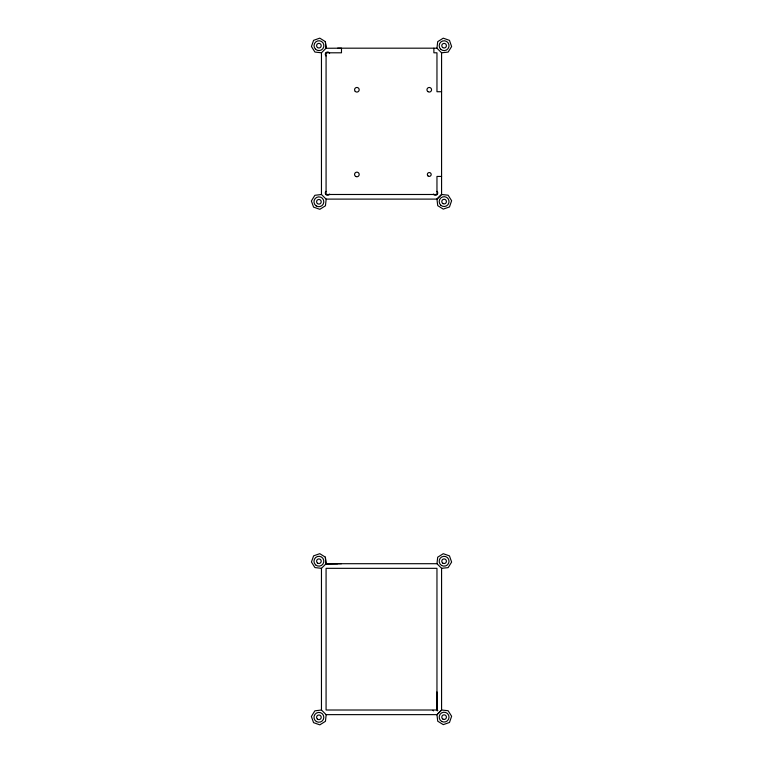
<?xml version="1.0" encoding="UTF-8"?>
<svg xmlns="http://www.w3.org/2000/svg" width="763" height="763" viewBox="0 0 763 763"><rect width="100%" height="100%" fill="white"/><g stroke="black" fill="none" stroke-linecap="round" stroke-linejoin="round"><path stroke-width="1.14" d="M436.961 710.01L436.961 568.33L326.078 568.33L326.078 710.01L436.961 710.01L436.961 691.965M436.961 714.673L441.577 710.01L448.11 710.715L451.62 716.257L449.483 722.466L443.274 724.631L437.724 721.188L436.961 714.635L441.577 710.01L441.577 568.33L436.961 563.704L326.078 563.704L321.461 568.33L321.461 710.01L326.173 714.712L325.448 721.312L319.821 724.85L313.564 722.647L311.38 716.486L314.861 710.83L321.461 710.01M436.961 48.183L437.704 41.66L443.265 38.179L449.464 40.353L451.62 46.553L448.119 52.103L441.577 52.8L436.961 48.183L337.627 48.183M436.961 563.704L437.704 557.19L443.265 553.709L449.464 555.884L451.62 562.083L448.119 567.634L441.577 568.33M321.461 52.8L314.928 52.046L311.438 46.524L313.603 40.325L319.792 38.15L325.353 41.631L326.097 48.155L321.461 52.8L321.461 194.489L326.173 199.191L325.448 205.791L319.821 209.32L313.564 207.116L311.38 200.965L314.861 195.309L321.461 194.489M321.461 568.33L314.928 567.567L311.438 562.045L313.603 555.855L319.792 553.68L325.353 557.162L325.973 563.828L341.481 563.704M326.001 563.8L337.627 563.704M326.001 48.269L341.481 48.183L341.481 52.8L326.078 52.8L326.078 194.489L436.961 194.489L436.961 176.434L441.577 176.434M441.577 91.732L436.961 91.732L436.961 52.8L433.88 52.8L433.88 48.183M326.078 199.105L436.961 199.105L441.577 194.489L441.577 52.8M326.078 714.635L436.961 714.635M432.945 710.305L433.508 710.887M325.353 41.631L326.097 48.164M325.353 557.162L326.078 563.704M437.056 191.313A2.308 2.308 0 0 1 436.827 194.775A2.308 2.308 0 0 1 433.422 194.098M329.616 194.098A2.308 2.308 0 0 1 326.211 194.775A2.308 2.308 0 0 1 325.982 191.313M325.982 55.976A2.308 2.308 0 0 1 326.211 52.513A2.308 2.308 0 0 1 329.616 53.191M437.828 710.391A3.081 3.081 0 0 1 437.256 710.944M436.961 199.105L437.724 205.667L443.274 209.11L449.483 206.935L451.62 200.736L448.11 195.194L441.577 194.489L436.961 199.105M427.967 175.891A1.927 1.927 0 0 0 431.143 174.87A1.927 1.927 0 0 0 428.672 172.638A1.927 1.927 0 0 0 427.967 175.891M355.663 176.434A2.308 2.308 0 0 0 359.192 174.536A2.308 2.308 0 0 0 355.777 172.428A2.308 2.308 0 0 0 355.663 176.434M427.785 91.541A2.308 2.308 0 0 0 431.534 90.148A2.308 2.308 0 0 0 428.453 87.602A2.308 2.308 0 0 0 427.785 91.541M355.243 91.398A2.308 2.308 0 0 0 359.106 90.358A2.308 2.308 0 0 0 356.283 87.535A2.308 2.308 0 0 0 355.243 91.398M440.718 49.28A4.931 4.931 0 0 0 448.902 46.829A4.931 4.931 0 0 0 442.693 40.973A4.931 4.931 0 0 0 440.718 49.28M316.216 205.924A4.931 4.931 0 0 0 323.817 202.052A4.931 4.931 0 0 0 316.655 197.398A4.931 4.931 0 0 0 316.216 205.924M315.51 49.194A4.931 4.931 0 0 0 323.731 46.886A4.931 4.931 0 0 0 317.618 40.925A4.931 4.931 0 0 0 315.51 49.194M440.709 205.18A4.931 4.931 0 0 0 448.902 202.777A4.931 4.931 0 0 0 442.721 196.883A4.931 4.931 0 0 0 440.709 205.18M442.654 47.497A2.308 2.308 0 0 0 446.384 46.047A2.308 2.308 0 0 0 443.265 43.548A2.308 2.308 0 0 0 442.654 47.497M317.532 47.544A2.308 2.308 0 0 0 321.194 45.952A2.308 2.308 0 0 0 317.98 43.567A2.308 2.308 0 0 0 317.532 47.544M317.379 203.53A2.308 2.308 0 0 0 321.166 202.243A2.308 2.308 0 0 0 318.152 199.601A2.308 2.308 0 0 0 317.379 203.53M442.874 203.568A2.308 2.308 0 0 0 446.422 201.709A2.308 2.308 0 0 0 443.036 199.563A2.308 2.308 0 0 0 442.874 203.568M317.532 563.065A2.308 2.308 0 0 0 321.194 561.482A2.308 2.308 0 0 0 317.98 559.098A2.308 2.308 0 0 0 317.532 563.065M317.379 719.061A2.308 2.308 0 0 0 321.166 717.764A2.308 2.308 0 0 0 318.152 715.131A2.308 2.308 0 0 0 317.379 719.061M316.407 721.569A4.931 4.931 0 0 0 323.827 717.354A4.931 4.931 0 0 0 316.464 713.033A4.931 4.931 0 0 0 316.407 721.569M315.596 564.868A4.931 4.931 0 0 0 323.722 562.255A4.931 4.931 0 0 0 317.398 556.523A4.931 4.931 0 0 0 315.596 564.868M441.643 721.407A4.931 4.931 0 0 0 449.035 717.144A4.931 4.931 0 0 0 441.643 712.871A4.931 4.931 0 0 0 441.643 721.407M441.596 565.469A4.931 4.931 0 0 0 449.035 561.272A4.931 4.931 0 0 0 441.682 556.933A4.931 4.931 0 0 0 441.596 565.469M442.654 563.027A2.308 2.308 0 0 0 446.384 561.578A2.308 2.308 0 0 0 443.265 559.069A2.308 2.308 0 0 0 442.654 563.027M442.874 719.089A2.308 2.308 0 0 0 446.422 717.239A2.308 2.308 0 0 0 443.036 715.093A2.308 2.308 0 0 0 442.874 719.089"/></g></svg>
